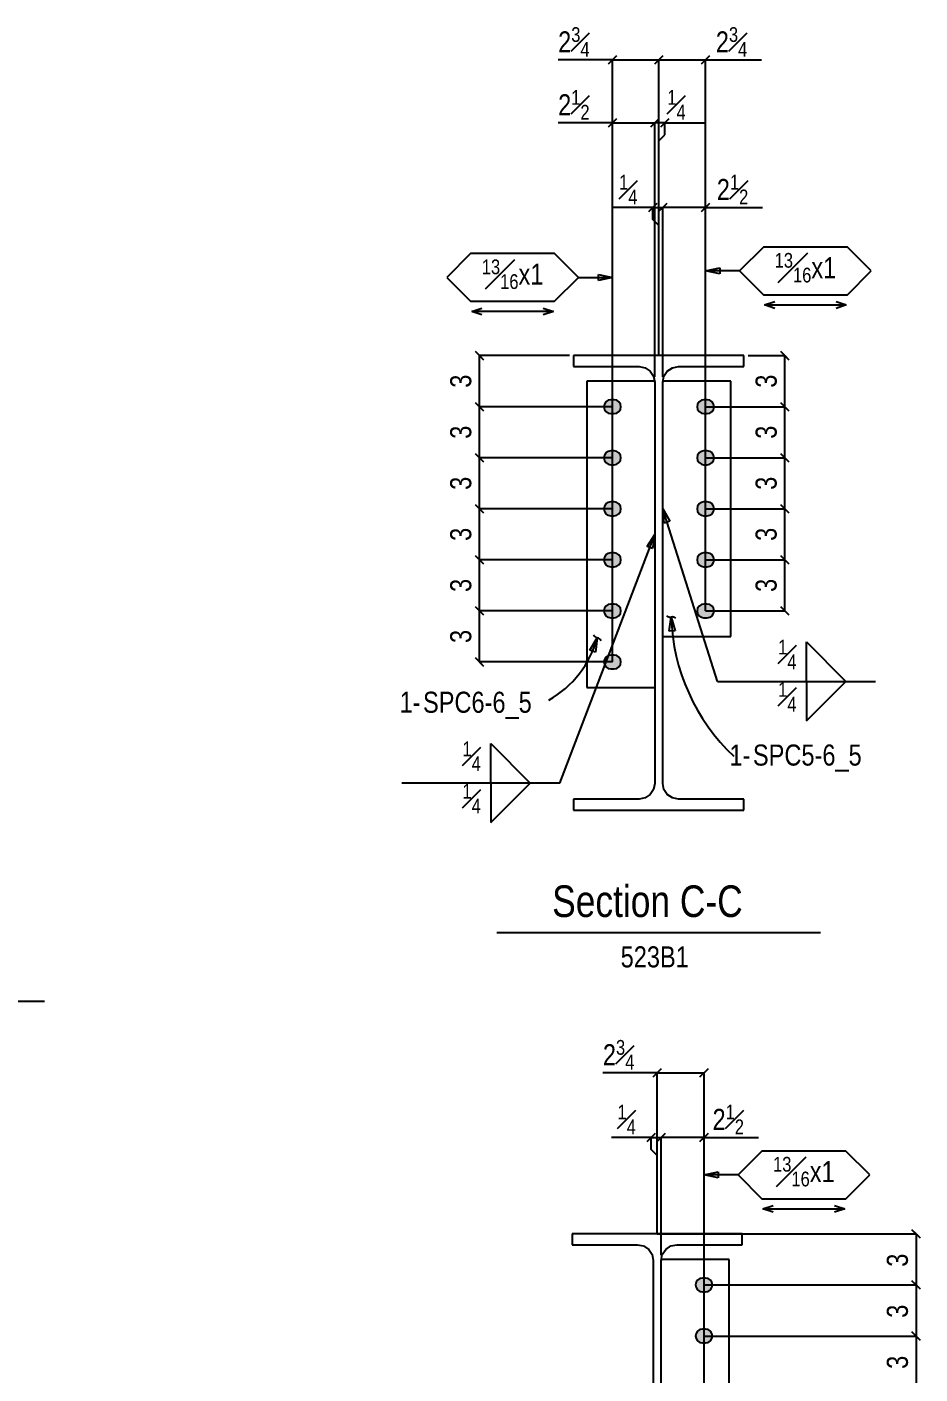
# Model space of a CAD drawing. Extents: x -23 to 149, y -71 to 107.
# Drawn here: x 96.6 to 149, y 27.8 to 107 of the extents above; entities that cross this region are included whole.
import ezdxf
from ezdxf.enums import TextEntityAlignment as Align

# ---------------------------------------------------------------- set-up
doc = ezdxf.new("R2010")
doc.units = 0
doc.header["$LTSCALE"] = 91.023009
doc.header["$MEASUREMENT"] = 0
doc.linetypes.add('SDS2_5', pattern=[0.04, 0.02, -0.02])
doc.linetypes.add('SDS2_6', pattern=[0.2, 0.1, -0.05, 0, -0.05])
doc.layers.get('0').update_dxf_attribs({"linetype": 'CONTINUOUS'})
for name, color, linetype in [('OUTLINE', 7, 'CONTINUOUS'), ('SYSTEM_ANNOTATION', 7, 'CONTINUOUS'), ('USER_ANNOTATION', 7, 'CONTINUOUS')]:
    doc.layers.add(name, color=color, linetype=linetype)
doc.styles.add('ARIAL', font='arial.ttf', dxfattribs={"width": 0.8, "height": 0.2})

msp = doc.modelspace()

# ---------------------------------------------------------------- hatches: boundary and pattern name
for points in [[(131.072, 84.261), (131.227, 84.292), (131.359, 84.38), (131.447, 84.512), (131.478, 84.668), (131.447, 84.823), (131.359, 84.955), (131.227, 85.043), (131.072, 85.074), (130.884, 85.074), (130.729, 85.043), (130.597, 84.955), (130.509, 84.823), (130.478, 84.668), (130.509, 84.512), (130.597, 84.38), (130.729, 84.292), (130.884, 84.261), (131.072, 84.261)], [(136.542, 84.261), (136.697, 84.292), (136.829, 84.38), (136.917, 84.512), (136.948, 84.668), (136.917, 84.823), (136.829, 84.955), (136.697, 85.043), (136.542, 85.074), (136.354, 85.074), (136.199, 85.043), (136.067, 84.955), (135.979, 84.823), (135.948, 84.668), (135.979, 84.512), (136.067, 84.38), (136.199, 84.292), (136.354, 84.261), (136.542, 84.261)], [(131.072, 81.261), (131.227, 81.292), (131.359, 81.38), (131.447, 81.512), (131.478, 81.668), (131.447, 81.823), (131.359, 81.955), (131.227, 82.043), (131.072, 82.074), (130.884, 82.074), (130.729, 82.043), (130.597, 81.955), (130.509, 81.823), (130.478, 81.668), (130.509, 81.512), (130.597, 81.38), (130.729, 81.292), (130.884, 81.261), (131.072, 81.261)], [(136.542, 81.261), (136.697, 81.292), (136.829, 81.38), (136.917, 81.512), (136.948, 81.668), (136.917, 81.823), (136.829, 81.955), (136.697, 82.043), (136.542, 82.074), (136.354, 82.074), (136.199, 82.043), (136.067, 81.955), (135.979, 81.823), (135.948, 81.668), (135.979, 81.512), (136.067, 81.38), (136.199, 81.292), (136.354, 81.261), (136.542, 81.261)], [(131.072, 78.261), (131.227, 78.292), (131.359, 78.38), (131.447, 78.512), (131.478, 78.668), (131.447, 78.823), (131.359, 78.955), (131.227, 79.043), (131.072, 79.074), (130.884, 79.074), (130.729, 79.043), (130.597, 78.955), (130.509, 78.823), (130.478, 78.668), (130.509, 78.512), (130.597, 78.38), (130.729, 78.292), (130.884, 78.261), (131.072, 78.261)], [(136.542, 78.261), (136.697, 78.292), (136.829, 78.38), (136.917, 78.512), (136.948, 78.668), (136.917, 78.823), (136.829, 78.955), (136.697, 79.043), (136.542, 79.074), (136.354, 79.074), (136.199, 79.043), (136.067, 78.955), (135.979, 78.823), (135.948, 78.668), (135.979, 78.512), (136.067, 78.38), (136.199, 78.292), (136.354, 78.261), (136.542, 78.261)], [(131.072, 75.261), (131.227, 75.292), (131.359, 75.38), (131.447, 75.512), (131.478, 75.668), (131.447, 75.823), (131.359, 75.955), (131.227, 76.043), (131.072, 76.074), (130.884, 76.074), (130.729, 76.043), (130.597, 75.955), (130.509, 75.823), (130.478, 75.668), (130.509, 75.512), (130.597, 75.38), (130.729, 75.292), (130.884, 75.261), (131.072, 75.261)], [(136.542, 75.261), (136.697, 75.292), (136.829, 75.38), (136.917, 75.512), (136.948, 75.668), (136.917, 75.823), (136.829, 75.955), (136.697, 76.043), (136.542, 76.074), (136.354, 76.074), (136.199, 76.043), (136.067, 75.955), (135.979, 75.823), (135.948, 75.668), (135.979, 75.512), (136.067, 75.38), (136.199, 75.292), (136.354, 75.261), (136.542, 75.261)], [(131.072, 72.261), (131.227, 72.292), (131.359, 72.38), (131.447, 72.512), (131.478, 72.668), (131.447, 72.823), (131.359, 72.955), (131.227, 73.043), (131.072, 73.074), (130.884, 73.074), (130.729, 73.043), (130.597, 72.955), (130.509, 72.823), (130.478, 72.668), (130.509, 72.512), (130.597, 72.38), (130.729, 72.292), (130.884, 72.261), (131.072, 72.261)], [(136.542, 72.261), (136.697, 72.292), (136.829, 72.38), (136.917, 72.512), (136.948, 72.668), (136.917, 72.823), (136.829, 72.955), (136.697, 73.043), (136.542, 73.074), (136.354, 73.074), (136.199, 73.043), (136.067, 72.955), (135.979, 72.823), (135.948, 72.668), (135.979, 72.512), (136.067, 72.38), (136.199, 72.292), (136.354, 72.261), (136.542, 72.261)], [(131.072, 69.261), (131.227, 69.292), (131.359, 69.38), (131.447, 69.512), (131.478, 69.668), (131.447, 69.823), (131.359, 69.955), (131.227, 70.043), (131.072, 70.074), (130.884, 70.074), (130.729, 70.043), (130.597, 69.955), (130.509, 69.823), (130.478, 69.668), (130.509, 69.512), (130.597, 69.38), (130.729, 69.292), (130.884, 69.261), (131.072, 69.261)], [(136.449, 32.656), (136.604, 32.687), (136.736, 32.775), (136.824, 32.907), (136.855, 33.062), (136.824, 33.218), (136.736, 33.349), (136.604, 33.437), (136.449, 33.468), (136.261, 33.468), (136.106, 33.437), (135.974, 33.349), (135.886, 33.218), (135.855, 33.062), (135.886, 32.907), (135.974, 32.775), (136.106, 32.687), (136.261, 32.656), (136.449, 32.656)], [(136.449, 29.656), (136.604, 29.687), (136.736, 29.775), (136.824, 29.907), (136.855, 30.062), (136.824, 30.218), (136.736, 30.349), (136.604, 30.437), (136.449, 30.468), (136.261, 30.468), (136.106, 30.437), (135.974, 30.349), (135.886, 30.218), (135.855, 30.062), (135.886, 29.907), (135.974, 29.775), (136.106, 29.687), (136.261, 29.656), (136.449, 29.656)]]:
    msp.add_hatch(color=3).paths.add_polyline_path(points, flags=16)

# ---------------------------------------------------------------- linework, layer by layer
at = {"layer": 'OUTLINE', "color": 1, "linetype": 'CONTINUOUS'}
for p, q in [((134.302, 71.471), (134.424, 72.307)), ((134.424, 72.307), (134.424, 72.307)), ((134.424, 72.307), (134.656, 71.494)), ((134.656, 71.494), (134.302, 71.471)), ((129.646, 70.368), (130.085, 71.091)), ((130.085, 71.091), (129.981, 70.252)), ((130.085, 71.091), (130.085, 71.091)), ((129.981, 70.252), (129.646, 70.368))]:
    msp.add_line(p, q, dxfattribs=at)
at = {"layer": 'OUTLINE', "color": 2, "linetype": 'CONTINUOUS'}
for p, q in [((138.605, 36.062), (128.605, 36.062)), ((128.605, 36.062), (128.605, 35.422)), ((138.605, 35.422), (138.605, 36.062)), ((128.605, 35.422), (132.453, 35.422)), ((132.453, 35.422), (132.806, 35.352)), ((132.806, 35.352), (133.105, 35.152)), ((133.105, 35.152), (133.305, 34.853)), ((133.305, 34.853), (133.375, 34.5)), ((133.835, 34.5), (133.905, 34.853)), ((133.905, 34.853), (134.105, 35.152)), ((134.105, 35.152), (134.405, 35.352)), ((134.405, 35.352), (134.758, 35.422)), ((134.758, 35.422), (138.605, 35.422)), ((133.375, 34.5), (133.375, 10.925)), ((133.835, 10.925), (133.835, 34.5)), ((137.835, 34.562), (133.848, 34.562)), ((137.835, 19.562), (137.835, 34.562))]:
    msp.add_line(p, q, dxfattribs=at)
at = {"layer": 'OUTLINE', "color": 1, "linetype": 'SDS2_5'}
for p, q in [((133.835, 34.562), (133.835, 34.5)), ((133.848, 34.562), (133.835, 34.562))]:
    msp.add_line(p, q, dxfattribs=at)
at = {"layer": 'OUTLINE', "color": 1, "linetype": 'CONTINUOUS'}
for points in [[(136.449, 32.656), (136.604, 32.687), (136.736, 32.775), (136.824, 32.907), (136.855, 33.062), (136.824, 33.218), (136.736, 33.349), (136.604, 33.437), (136.449, 33.468), (136.261, 33.468), (136.106, 33.437), (135.974, 33.349), (135.886, 33.218), (135.855, 33.062), (135.886, 32.907), (135.974, 32.775), (136.106, 32.687), (136.261, 32.656), (136.449, 32.656)], [(136.449, 29.656), (136.604, 29.687), (136.736, 29.775), (136.824, 29.907), (136.855, 30.062), (136.824, 30.218), (136.736, 30.349), (136.604, 30.437), (136.449, 30.468), (136.261, 30.468), (136.106, 30.437), (135.974, 30.349), (135.886, 30.218), (135.855, 30.062), (135.886, 29.907), (135.974, 29.775), (136.106, 29.687), (136.261, 29.656), (136.449, 29.656)]]:
    msp.add_lwpolyline(points, close=True, dxfattribs=at)
for centre, radius, start, end in [((134.36, 72.614), 0.313, 228.80012, 281.93022), ((134.489, 72.001), 0.313, 48.80012, 101.93022), ((146.145, 72.672), 11.727, 181.77992, 226.77992), ((130.145, 71.398), 0.313, 205.81074, 258.94084), ((124.246, 72.685), 6.053, 299.72677, 344.72677), ((130.025, 70.783), 0.313, 25.81074, 78.94084)]:
    msp.add_arc(centre, radius, start, end, dxfattribs=at)
at = {"layer": 'SYSTEM_ANNOTATION', "color": 1, "linetype": 'SDS2_6'}
msp.add_line((-3, 49.739), (99, 49.739), dxfattribs=at)
at = {"layer": 'SYSTEM_ANNOTATION', "color": 1, "linetype": 'CONTINUOUS'}
for p, q in [((133.605, 45.531), (130.415, 45.531)), ((133.369, 45.295), (133.841, 45.767)), ((133.605, 45.531), (133.369, 45.295)), ((133.841, 45.767), (133.605, 45.531)), ((133.605, 36.062), (133.605, 45.531)), ((133.605, 45.531), (136.355, 45.531)), ((136.119, 45.295), (136.591, 45.767)), ((136.355, 45.531), (136.119, 45.295)), ((136.591, 45.767), (136.355, 45.531)), ((136.355, 21.062), (136.355, 45.531)), ((133.015, 41.495), (133.487, 41.967)), ((133.487, 41.967), (133.251, 41.731)), ((133.599, 41.495), (134.071, 41.967)), ((134.071, 41.967), (133.599, 41.495)), ((134.071, 41.967), (133.835, 41.731)), ((133.835, 41.731), (134.071, 41.967)), ((136.591, 41.967), (136.119, 41.495)), ((136.355, 41.731), (136.591, 41.967)), ((133.251, 41.731), (130.921, 41.731)), ((133.251, 41.731), (133.015, 41.495)), ((133.251, 41.022), (133.251, 41.731)), ((133.251, 41.731), (133.835, 41.731)), ((133.835, 41.731), (133.599, 41.495)), ((133.599, 41.495), (133.835, 41.731)), ((133.835, 41.731), (133.835, 41.731)), ((133.835, 34.812), (133.835, 41.731)), ((136.355, 41.731), (133.835, 41.731)), ((133.835, 34.812), (133.835, 41.731)), ((136.119, 41.495), (136.355, 41.731)), ((136.355, 21.062), (136.355, 41.731)), ((136.355, 41.731), (139.546, 41.731)), ((133.605, 40.668), (133.251, 41.022)), ((133.605, 36.062), (133.605, 40.668)), ((139.755, 40.931), (138.355, 39.531)), ((144.684, 40.931), (139.755, 40.931)), ((146.084, 39.531), (144.684, 40.931)), ((136.355, 39.531), (137.182, 39.708)), ((137.182, 39.708), (137.182, 39.354)), ((138.355, 39.531), (136.355, 39.531)), ((136.355, 39.531), (136.355, 39.531)), ((137.182, 39.354), (136.355, 39.531)), ((138.355, 39.531), (139.755, 38.131)), ((144.684, 38.131), (146.084, 39.531)), ((139.755, 38.131), (144.684, 38.131)), ((139.819, 37.531), (140.419, 37.731)), ((140.419, 37.331), (139.819, 37.531)), ((139.819, 37.531), (144.619, 37.531)), ((144.019, 37.731), (144.619, 37.531)), ((144.619, 37.531), (144.019, 37.331)), ((133.605, 36.062), (148.805, 36.062)), ((148.805, 36.062), (148.569, 36.298)), ((148.569, 36.298), (149.041, 35.826)), ((149.041, 35.826), (148.805, 36.062)), ((148.805, 36.062), (148.805, 33.062)), ((148.805, 33.062), (148.569, 33.298)), ((148.569, 33.298), (149.041, 32.826)), ((148.805, 33.062), (148.569, 33.298)), ((148.569, 33.298), (149.041, 32.826)), ((136.355, 33.062), (148.805, 33.062)), ((136.355, 33.062), (148.805, 33.062)), ((149.041, 32.826), (148.805, 33.062)), ((149.041, 32.826), (148.805, 33.062)), ((148.805, 33.062), (148.805, 30.062)), ((148.805, 30.062), (148.569, 30.298)), ((148.569, 30.298), (149.041, 29.826)), ((148.805, 30.062), (148.569, 30.298)), ((148.569, 30.298), (149.041, 29.826)), ((136.355, 30.062), (148.805, 30.062)), ((136.355, 30.062), (148.805, 30.062)), ((149.041, 29.826), (148.805, 30.062)), ((149.041, 29.826), (148.805, 30.062)), ((148.805, 30.062), (148.805, 27.062))]:
    msp.add_line(p, q, dxfattribs=at)
at = {"layer": 'USER_ANNOTATION', "color": 1, "linetype": 'CONTINUOUS'}
for p, q in [((130.742, 104.809), (131.214, 105.281)), ((131.214, 105.281), (130.978, 105.045)), ((133.462, 104.809), (133.934, 105.281)), ((133.462, 104.809), (133.934, 105.281)), ((133.934, 105.281), (133.698, 105.045)), ((133.934, 105.281), (133.698, 105.045)), ((136.212, 104.809), (136.684, 105.281)), ((136.684, 105.281), (136.448, 105.045)), ((130.978, 105.045), (127.788, 105.045)), ((130.978, 105.045), (130.742, 104.809)), ((130.978, 69.668), (130.978, 105.045)), ((130.978, 105.045), (133.698, 105.045)), ((133.698, 105.045), (133.462, 104.809)), ((133.698, 105.045), (133.462, 104.809)), ((133.698, 87.668), (133.698, 105.045)), ((133.698, 105.045), (136.448, 105.045)), ((133.698, 87.668), (133.698, 105.045)), ((136.448, 105.045), (136.212, 104.809)), ((136.448, 105.045), (139.739, 105.045)), ((136.448, 72.668), (136.448, 105.045)), ((130.978, 101.35), (127.788, 101.35)), ((130.742, 101.114), (131.214, 101.586)), ((130.978, 101.35), (130.742, 101.114)), ((131.214, 101.586), (130.978, 101.35)), ((130.978, 69.668), (130.978, 101.35)), ((130.978, 101.35), (133.468, 101.35)), ((133.232, 101.114), (133.704, 101.586)), ((133.704, 101.586), (133.232, 101.114)), ((133.468, 101.35), (133.232, 101.114)), ((133.232, 101.114), (133.468, 101.35)), ((133.704, 101.586), (133.468, 101.35)), ((133.468, 101.35), (133.704, 101.586)), ((133.468, 86.418), (133.468, 101.35)), ((134.052, 101.35), (133.468, 101.35)), ((133.468, 101.35), (133.468, 101.35)), ((133.468, 86.418), (133.468, 101.35)), ((134.289, 101.586), (133.816, 101.114)), ((133.816, 101.114), (134.052, 101.35)), ((134.052, 101.35), (134.289, 101.586)), ((134.052, 100.641), (134.052, 101.35)), ((134.052, 101.35), (136.382, 101.35)), ((133.698, 100.287), (134.052, 100.641)), ((133.698, 87.668), (133.698, 100.287)), ((133.107, 96.135), (133.58, 96.608)), ((133.58, 96.608), (133.344, 96.372)), ((133.692, 96.135), (134.164, 96.608)), ((134.164, 96.608), (133.692, 96.135)), ((134.164, 96.608), (133.928, 96.372)), ((133.928, 96.372), (134.164, 96.608)), ((136.684, 96.608), (136.212, 96.135)), ((136.448, 96.372), (136.684, 96.608)), ((133.344, 96.372), (131.014, 96.372)), ((133.344, 96.372), (133.107, 96.135)), ((133.344, 95.663), (133.344, 96.372)), ((133.344, 96.372), (133.928, 96.372)), ((133.928, 96.372), (133.692, 96.135)), ((133.692, 96.135), (133.928, 96.372)), ((133.928, 96.372), (133.928, 96.372)), ((133.928, 86.418), (133.928, 96.372)), ((136.448, 96.372), (133.928, 96.372)), ((133.928, 86.418), (133.928, 96.372)), ((136.212, 96.135), (136.448, 96.372)), ((136.448, 72.668), (136.448, 96.372)), ((136.448, 96.372), (139.797, 96.372)), ((133.698, 95.309), (133.344, 95.663)), ((133.698, 87.668), (133.698, 95.309)), ((122.65, 93.661), (121.25, 92.261)), ((127.578, 93.661), (122.65, 93.661)), ((128.978, 92.261), (127.578, 93.661)), ((139.848, 94.046), (138.448, 92.646)), ((144.777, 94.046), (139.848, 94.046)), ((146.177, 92.646), (144.777, 94.046)), ((136.448, 92.646), (137.275, 92.824)), ((138.448, 92.646), (136.448, 92.646)), ((136.448, 92.646), (136.448, 92.646)), ((137.275, 92.469), (136.448, 92.646)), ((137.275, 92.824), (137.275, 92.469)), ((138.448, 92.646), (139.848, 91.246)), ((144.777, 91.246), (146.177, 92.646)), ((121.25, 92.261), (122.65, 90.861)), ((127.578, 90.861), (128.978, 92.261)), ((128.978, 92.261), (130.978, 92.261)), ((130.151, 92.084), (130.151, 92.439)), ((130.151, 92.439), (130.978, 92.261)), ((130.978, 92.261), (130.151, 92.084)), ((130.978, 92.261), (130.978, 92.261)), ((139.848, 91.246), (144.777, 91.246)), ((122.65, 90.861), (127.578, 90.861)), ((122.714, 90.261), (123.314, 90.461)), ((127.514, 90.261), (122.714, 90.261)), ((123.314, 90.061), (122.714, 90.261)), ((126.914, 90.461), (127.514, 90.261)), ((127.514, 90.261), (126.914, 90.061)), ((139.912, 90.646), (140.512, 90.846)), ((140.512, 90.446), (139.912, 90.646)), ((139.912, 90.646), (144.712, 90.646)), ((144.112, 90.846), (144.712, 90.646)), ((144.712, 90.646), (144.112, 90.446)), ((123.4, 87.431), (122.927, 87.904)), ((122.927, 87.904), (123.163, 87.668)), ((141.335, 87.431), (140.862, 87.904)), ((140.862, 87.904), (141.099, 87.668)), ((123.163, 84.668), (123.163, 87.668)), ((123.163, 87.668), (123.4, 87.431)), ((128.448, 87.668), (123.163, 87.668)), ((138.948, 87.668), (141.099, 87.668)), ((141.099, 84.668), (141.099, 87.668)), ((141.099, 87.668), (141.335, 87.431)), ((123.4, 84.431), (122.927, 84.904)), ((122.927, 84.904), (123.163, 84.668)), ((123.4, 84.431), (122.927, 84.904)), ((122.927, 84.904), (123.163, 84.668)), ((141.335, 84.431), (140.862, 84.904)), ((140.862, 84.904), (141.099, 84.668)), ((141.335, 84.431), (140.862, 84.904)), ((140.862, 84.904), (141.099, 84.668)), ((123.163, 81.668), (123.163, 84.668)), ((123.163, 84.668), (123.4, 84.431)), ((130.978, 84.668), (123.163, 84.668)), ((130.978, 84.668), (123.163, 84.668)), ((123.163, 84.668), (123.4, 84.431)), ((136.448, 84.668), (141.099, 84.668)), ((136.448, 84.668), (141.099, 84.668)), ((141.099, 81.668), (141.099, 84.668)), ((141.099, 84.668), (141.335, 84.431)), ((141.099, 84.668), (141.335, 84.431)), ((123.4, 81.431), (122.927, 81.904)), ((122.927, 81.904), (123.163, 81.668)), ((123.4, 81.431), (122.927, 81.904)), ((122.927, 81.904), (123.163, 81.668)), ((123.163, 78.668), (123.163, 81.668)), ((123.163, 81.668), (123.4, 81.431)), ((130.978, 81.668), (123.163, 81.668)), ((130.978, 81.668), (123.163, 81.668)), ((123.163, 81.668), (123.4, 81.431)), ((136.448, 81.668), (141.099, 81.668)), ((136.448, 81.668), (141.099, 81.668)), ((141.335, 81.431), (140.862, 81.904)), ((140.862, 81.904), (141.099, 81.668)), ((141.335, 81.431), (140.862, 81.904)), ((140.862, 81.904), (141.099, 81.668)), ((141.099, 78.668), (141.099, 81.668)), ((141.099, 81.668), (141.335, 81.431)), ((141.099, 81.668), (141.335, 81.431)), ((123.4, 78.431), (122.927, 78.904)), ((122.927, 78.904), (123.163, 78.668)), ((123.4, 78.431), (122.927, 78.904)), ((122.927, 78.904), (123.163, 78.668)), ((123.163, 75.668), (123.163, 78.668)), ((123.163, 78.668), (123.4, 78.431)), ((130.978, 78.668), (123.163, 78.668)), ((130.978, 78.668), (123.163, 78.668)), ((123.163, 78.668), (123.4, 78.431)), ((137.142, 68.53), (133.928, 78.668)), ((133.928, 78.668), (133.928, 78.668)), ((133.928, 78.668), (134.347, 77.933)), ((134.009, 77.826), (133.928, 78.668)), ((136.448, 78.668), (141.099, 78.668)), ((136.448, 78.668), (141.099, 78.668)), ((141.335, 78.431), (140.862, 78.904)), ((140.862, 78.904), (141.099, 78.668)), ((141.335, 78.431), (140.862, 78.904)), ((140.862, 78.904), (141.099, 78.668)), ((141.099, 75.668), (141.099, 78.668)), ((141.099, 78.668), (141.335, 78.431)), ((141.099, 78.668), (141.335, 78.431)), ((134.347, 77.933), (134.009, 77.826)), ((127.895, 62.553), (133.468, 77.168)), ((133.008, 76.458), (133.468, 77.168)), ((133.468, 77.168), (133.339, 76.332)), ((133.468, 77.168), (133.468, 77.168)), ((133.339, 76.332), (133.008, 76.458)), ((123.4, 75.431), (122.927, 75.904)), ((122.927, 75.904), (123.163, 75.668)), ((123.4, 75.431), (122.927, 75.904)), ((122.927, 75.904), (123.163, 75.668)), ((123.163, 72.668), (123.163, 75.668)), ((123.163, 75.668), (123.4, 75.431)), ((130.978, 75.668), (123.163, 75.668)), ((130.978, 75.668), (123.163, 75.668)), ((123.163, 75.668), (123.4, 75.431)), ((136.448, 75.668), (141.099, 75.668)), ((136.448, 75.668), (141.099, 75.668)), ((141.335, 75.431), (140.862, 75.904)), ((140.862, 75.904), (141.099, 75.668)), ((141.335, 75.431), (140.862, 75.904)), ((140.862, 75.904), (141.099, 75.668)), ((141.099, 72.668), (141.099, 75.668)), ((141.099, 75.668), (141.335, 75.431)), ((141.099, 75.668), (141.335, 75.431)), ((123.4, 72.431), (122.927, 72.904)), ((122.927, 72.904), (123.163, 72.668)), ((123.4, 72.431), (122.927, 72.904)), ((122.927, 72.904), (123.163, 72.668)), ((141.335, 72.431), (140.862, 72.904)), ((140.862, 72.904), (141.099, 72.668)), ((123.163, 69.668), (123.163, 72.668)), ((123.163, 72.668), (123.4, 72.431)), ((130.978, 72.668), (123.163, 72.668)), ((130.978, 72.668), (123.163, 72.668)), ((123.163, 72.668), (123.4, 72.431)), ((136.448, 72.668), (141.099, 72.668)), ((141.099, 72.668), (141.335, 72.431)), ((142.367, 68.53), (142.367, 70.853)), ((142.367, 70.853), (144.69, 68.53)), ((123.4, 69.431), (122.927, 69.904)), ((122.927, 69.904), (123.163, 69.668)), ((130.978, 69.668), (123.163, 69.668)), ((123.163, 69.668), (123.4, 69.431)), ((137.142, 68.53), (146.432, 68.53)), ((142.367, 68.53), (142.367, 66.208)), ((142.367, 66.208), (144.69, 68.53)), ((123.831, 62.553), (123.831, 64.875)), ((123.831, 64.875), (126.154, 62.553)), ((127.895, 62.553), (118.606, 62.553)), ((123.831, 62.553), (123.831, 60.23)), ((123.831, 60.23), (126.154, 62.553))]:
    msp.add_line(p, q, dxfattribs=at)
at = {"layer": 'USER_ANNOTATION', "color": 2, "linetype": 'CONTINUOUS'}
for p, q in [((138.698, 87.668), (128.698, 87.668)), ((128.698, 87.668), (128.698, 87.028)), ((138.698, 87.028), (138.698, 87.668)), ((128.698, 87.028), (132.546, 87.028)), ((132.546, 87.028), (132.899, 86.957)), ((132.899, 86.957), (133.198, 86.757)), ((133.198, 86.757), (133.398, 86.458)), ((133.398, 86.458), (133.468, 86.105)), ((133.928, 86.105), (133.998, 86.458)), ((133.998, 86.458), (134.198, 86.757)), ((134.198, 86.757), (134.498, 86.957)), ((134.498, 86.957), (134.851, 87.028)), ((134.851, 87.028), (138.698, 87.028)), ((129.468, 86.168), (129.468, 68.168)), ((133.456, 86.168), (129.468, 86.168)), ((133.468, 86.105), (133.468, 62.53)), ((133.928, 62.53), (133.928, 86.105)), ((137.928, 86.168), (133.94, 86.168)), ((137.928, 71.168), (137.928, 86.168)), ((133.928, 71.168), (137.928, 71.168)), ((129.468, 68.168), (133.468, 68.168)), ((133.198, 61.878), (132.899, 61.678)), ((133.398, 62.177), (133.198, 61.878)), ((133.468, 62.53), (133.398, 62.177)), ((133.998, 62.177), (133.928, 62.53)), ((134.198, 61.878), (133.998, 62.177)), ((134.498, 61.678), (134.198, 61.878)), ((132.546, 61.608), (128.698, 61.608)), ((128.698, 61.608), (128.698, 60.968)), ((128.698, 60.968), (138.698, 60.968)), ((132.899, 61.678), (132.546, 61.608)), ((134.851, 61.608), (134.498, 61.678)), ((138.698, 61.608), (134.851, 61.608)), ((138.698, 60.968), (138.698, 61.608))]:
    msp.add_line(p, q, dxfattribs=at)
at = {"layer": 'USER_ANNOTATION', "color": 1, "linetype": 'SDS2_5'}
for p, q in [((133.468, 86.168), (133.456, 86.168)), ((133.468, 86.105), (133.468, 86.168)), ((133.928, 86.168), (133.928, 86.105)), ((133.94, 86.168), (133.928, 86.168))]:
    msp.add_line(p, q, dxfattribs=at)
at = {"layer": 'USER_ANNOTATION', "color": 3, "linetype": 'CONTINUOUS'}
msp.add_line((124.198, 53.768), (143.198, 53.768), dxfattribs=at)
at = {"layer": 'USER_ANNOTATION', "color": 2, "linetype": 'CONTINUOUS'}
for points in [[(131.072, 84.261), (131.227, 84.292), (131.359, 84.38), (131.447, 84.512), (131.478, 84.668), (131.447, 84.823), (131.359, 84.955), (131.227, 85.043), (131.072, 85.074), (130.884, 85.074), (130.729, 85.043), (130.597, 84.955), (130.509, 84.823), (130.478, 84.668), (130.509, 84.512), (130.597, 84.38), (130.729, 84.292), (130.884, 84.261), (131.072, 84.261)], [(136.542, 84.261), (136.697, 84.292), (136.829, 84.38), (136.917, 84.512), (136.948, 84.668), (136.917, 84.823), (136.829, 84.955), (136.697, 85.043), (136.542, 85.074), (136.354, 85.074), (136.199, 85.043), (136.067, 84.955), (135.979, 84.823), (135.948, 84.668), (135.979, 84.512), (136.067, 84.38), (136.199, 84.292), (136.354, 84.261), (136.542, 84.261)], [(131.072, 81.261), (131.227, 81.292), (131.359, 81.38), (131.447, 81.512), (131.478, 81.668), (131.447, 81.823), (131.359, 81.955), (131.227, 82.043), (131.072, 82.074), (130.884, 82.074), (130.729, 82.043), (130.597, 81.955), (130.509, 81.823), (130.478, 81.668), (130.509, 81.512), (130.597, 81.38), (130.729, 81.292), (130.884, 81.261), (131.072, 81.261)], [(136.542, 81.261), (136.697, 81.292), (136.829, 81.38), (136.917, 81.512), (136.948, 81.668), (136.917, 81.823), (136.829, 81.955), (136.697, 82.043), (136.542, 82.074), (136.354, 82.074), (136.199, 82.043), (136.067, 81.955), (135.979, 81.823), (135.948, 81.668), (135.979, 81.512), (136.067, 81.38), (136.199, 81.292), (136.354, 81.261), (136.542, 81.261)], [(131.072, 78.261), (131.227, 78.292), (131.359, 78.38), (131.447, 78.512), (131.478, 78.668), (131.447, 78.823), (131.359, 78.955), (131.227, 79.043), (131.072, 79.074), (130.884, 79.074), (130.729, 79.043), (130.597, 78.955), (130.509, 78.823), (130.478, 78.668), (130.509, 78.512), (130.597, 78.38), (130.729, 78.292), (130.884, 78.261), (131.072, 78.261)], [(136.542, 78.261), (136.697, 78.292), (136.829, 78.38), (136.917, 78.512), (136.948, 78.668), (136.917, 78.823), (136.829, 78.955), (136.697, 79.043), (136.542, 79.074), (136.354, 79.074), (136.199, 79.043), (136.067, 78.955), (135.979, 78.823), (135.948, 78.668), (135.979, 78.512), (136.067, 78.38), (136.199, 78.292), (136.354, 78.261), (136.542, 78.261)], [(131.072, 75.261), (131.227, 75.292), (131.359, 75.38), (131.447, 75.512), (131.478, 75.668), (131.447, 75.823), (131.359, 75.955), (131.227, 76.043), (131.072, 76.074), (130.884, 76.074), (130.729, 76.043), (130.597, 75.955), (130.509, 75.823), (130.478, 75.668), (130.509, 75.512), (130.597, 75.38), (130.729, 75.292), (130.884, 75.261), (131.072, 75.261)], [(136.542, 75.261), (136.697, 75.292), (136.829, 75.38), (136.917, 75.512), (136.948, 75.668), (136.917, 75.823), (136.829, 75.955), (136.697, 76.043), (136.542, 76.074), (136.354, 76.074), (136.199, 76.043), (136.067, 75.955), (135.979, 75.823), (135.948, 75.668), (135.979, 75.512), (136.067, 75.38), (136.199, 75.292), (136.354, 75.261), (136.542, 75.261)], [(131.072, 72.261), (131.227, 72.292), (131.359, 72.38), (131.447, 72.512), (131.478, 72.668), (131.447, 72.823), (131.359, 72.955), (131.227, 73.043), (131.072, 73.074), (130.884, 73.074), (130.729, 73.043), (130.597, 72.955), (130.509, 72.823), (130.478, 72.668), (130.509, 72.512), (130.597, 72.38), (130.729, 72.292), (130.884, 72.261), (131.072, 72.261)], [(136.542, 72.261), (136.697, 72.292), (136.829, 72.38), (136.917, 72.512), (136.948, 72.668), (136.917, 72.823), (136.829, 72.955), (136.697, 73.043), (136.542, 73.074), (136.354, 73.074), (136.199, 73.043), (136.067, 72.955), (135.979, 72.823), (135.948, 72.668), (135.979, 72.512), (136.067, 72.38), (136.199, 72.292), (136.354, 72.261), (136.542, 72.261)], [(131.072, 69.261), (131.227, 69.292), (131.359, 69.38), (131.447, 69.512), (131.478, 69.668), (131.447, 69.823), (131.359, 69.955), (131.227, 70.043), (131.072, 70.074), (130.884, 70.074), (130.729, 70.043), (130.597, 69.955), (130.509, 69.823), (130.478, 69.668), (130.509, 69.512), (130.597, 69.38), (130.729, 69.292), (130.884, 69.261), (131.072, 69.261)]]:
    msp.add_lwpolyline(points, close=True, dxfattribs=at)

# ---------------------------------------------------------------- texts
at = {"layer": 'SYSTEM_ANNOTATION', "color": 1, "linetype": 'CONTINUOUS', "style": 'ARIAL', "width": 0.8}
for p in [(148.329, 34.132), (148.329, 31.132), (148.329, 28.132)]:
    msp.add_text('3', height=1.239, rotation=90, dxfattribs=at).set_placement(p)
at = {"layer": 'SYSTEM_ANNOTATION', "color": 1, "linetype": 'CONTINUOUS', "char_height": 1.23861, "style": 'ARIAL'}
for s, insert, attachment_point in [('\\A1;2{\\H0.70x;\\S3#4;}', (130.415, 45.722), 7), ('\\A1;{\\H0.70x;\\S1#4;}', (131.276, 41.922), 7), ('\\A1;2{\\H0.70x;\\S1#2;}', (136.855, 41.922), 7), ('\\A1;{\\H0.70x;\\S13#16;}x1', (142.219, 39.722), 5)]:
    msp.add_mtext(s, dxfattribs=dict(at, insert=insert, attachment_point=attachment_point))
at = {"layer": 'USER_ANNOTATION', "color": 1, "linetype": 'CONTINUOUS', "style": 'ARIAL', "width": 0.8}
for p in [(122.687, 86.168), (140.622, 86.168), (122.687, 83.168), (140.622, 83.168), (122.687, 80.168), (140.622, 80.168), (122.687, 77.168), (140.622, 77.168), (122.687, 74.168), (140.622, 74.168), (122.687, 71.168)]:
    msp.add_text('3', height=1.239, rotation=90, dxfattribs=at).set_placement(p, align=Align.CENTER)
for s, p in [('1-', (118.477, 66.683)), ('SPC6-6_5', (119.854, 66.683)), ('1-', (137.852, 63.58)), ('SPC5-6_5', (139.229, 63.58)), ('523B1', (131.46, 51.722))]:
    msp.add_text(s, height=1.2386, dxfattribs=at).set_placement(p)
at = {"layer": 'USER_ANNOTATION', "color": 3, "linetype": 'CONTINUOUS', "style": 'ARIAL', "width": 0.8}
msp.add_text('Section C-C', height=1.85792, dxfattribs=at).set_placement((127.438, 54.682))
at = {"layer": 'USER_ANNOTATION', "color": 1, "linetype": 'CONTINUOUS', "char_height": 1.23861, "style": 'ARIAL'}
for s, insert, attachment_point in [('\\A1;2{\\H0.70x;\\S3#4;}', (127.788, 105.236), 7), ('\\A1;2{\\H0.70x;\\S3#4;}', (137.048, 105.236), 7), ('\\A1;2{\\H0.70x;\\S1#2;}', (127.788, 101.54), 7), ('\\A1;{\\H0.70x;\\S1#4;}', (134.198, 101.54), 7), ('\\A1;{\\H0.70x;\\S1#4;}', (131.369, 96.562), 7), ('\\A1;2{\\H0.70x;\\S1#2;}', (137.107, 96.562), 7), ('\\A1;{\\H0.70x;\\S13#16;}x1', (142.312, 92.837), 5), ('\\A1;{\\H0.70x;\\S13#16;}x1', (125.114, 92.452), 5), ('\\A1;{\\H0.70x;\\S1#4;}', (141.787, 69.243), 9), ('\\A1;{\\H0.70x;\\S1#4;}', (141.787, 68.489), 3), ('\\A1;{\\H0.70x;\\S1#4;}', (123.251, 63.266), 9), ('\\A1;{\\H0.70x;\\S1#4;}', (123.251, 62.511), 3)]:
    msp.add_mtext(s, dxfattribs=dict(at, insert=insert, attachment_point=attachment_point))

doc.saveas('drawing.dxf')
